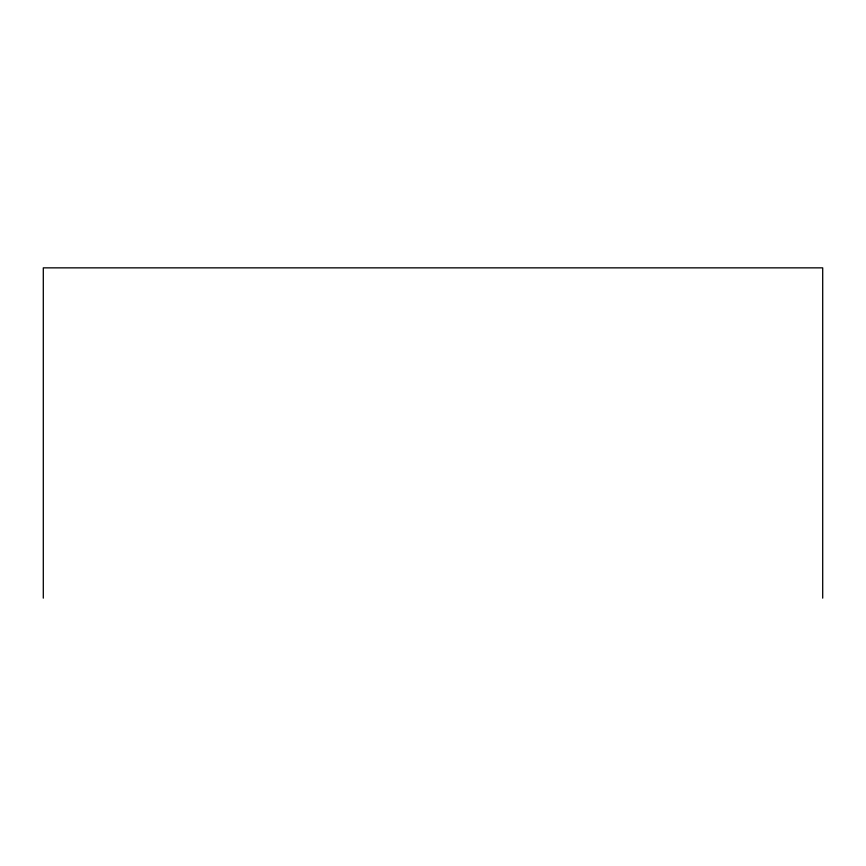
<?xml version="1.0" encoding="UTF-8"?>
<svg xmlns="http://www.w3.org/2000/svg" width="866" height="866" viewBox="0 0 866 866"><rect width="100%" height="100%" fill="white"/><g stroke="black" fill="none" stroke-linecap="round" stroke-linejoin="round"><path stroke-width="1.3" d="M822.7 598.146L822.7 267.854L43.3 267.854L43.3 598.146"/></g></svg>
